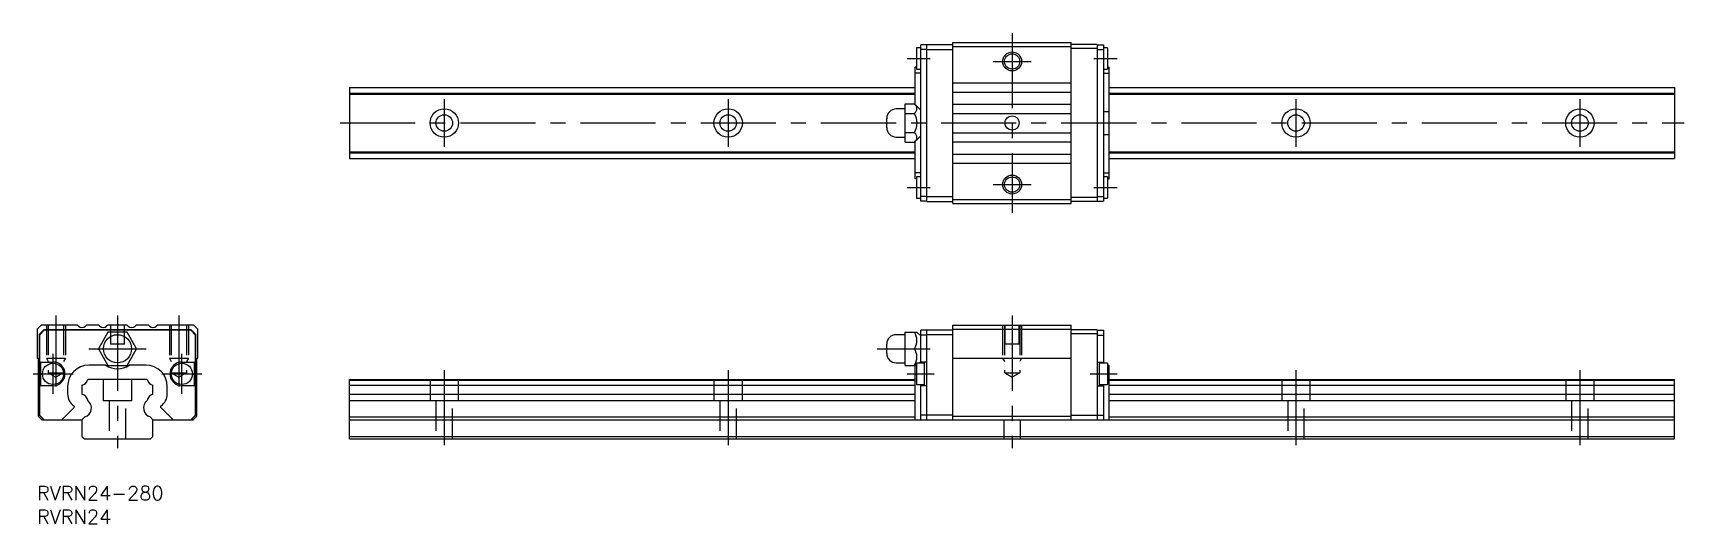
# Model space of a CAD drawing. Extents: x -1 to 348, y -8 to 96.
import ezdxf

# ---------------------------------------------------------------- set-up
doc = ezdxf.new("R2010")
doc.units = 0
doc.header["$LTSCALE"] = 0.5
doc.linetypes.add('CENTER', pattern=[50.8, 31.75, -6.35, 6.35, -6.35])
doc.linetypes.add('DASHED', pattern=[19.05, 12.7, -6.35])
for name, color, linetype in [('MSM_CENTER', 1, 'CENTER'), ('MSM_CONTINUOUS', 7, 'CONTINUOUS'), ('MSM_DASHED', 4, 'DASHED'), ('MSM_NARROW', 5, 'CONTINUOUS'), ('MSM_PART_NUMBER', 7, 'CONTINUOUS')]:
    doc.layers.add(name, color=color, linetype=linetype)
doc.styles.get("Standard").update_dxf_attribs({"font": 'txt.shx', "height": 2, "bigfont": 'bigfont.shx'})

# ---------------------------------------------------------------- blocks, each defined once
blk = doc.blocks.new('*U54')
at = {"layer": 'MSM_PART_NUMBER'}
blk.add_text('RVRN24-280', height=3, dxfattribs=at).set_placement((0, -3))
blk = doc.blocks.new('*U55')
at = {"layer": 'MSM_PART_NUMBER'}
blk.add_text('RVRN24', height=3, dxfattribs=at).set_placement((0, -8))

msp = doc.modelspace()

# ---------------------------------------------------------------- linework, layer by layer
at = {"layer": 'MSM_CENTER'}
for p, q in [((206.06, 95.68), (206.06, 57.68)), ((183.86, 90.28), (188.76, 90.28)), ((202.06, 89.68), (210.06, 89.68)), ((223.36, 90.28), (228.26, 90.28)), ((86.06, 81.68), (86.06, 71.68)), ((146.06, 81.68), (146.06, 71.68)), ((266.06, 81.68), (266.06, 71.68)), ((326.06, 81.68), (326.06, 71.68)), ((64.06, 76.68), (348.06, 76.68)), ((183.86, 63.08), (188.76, 63.08)), ((202.06, 63.68), (210.06, 63.68)), ((223.36, 63.08), (228.26, 63.08)), ((4, 36), (4, 21)), ((17, 36), (17, 8)), ((30, 36), (30, 21)), ((206.06, 36), (206.06, 8)), ((3.4, 19.45), (3.4, 27.95)), ((10.96, 29), (23.04, 29)), ((30.6, 19.45), (30.6, 27.95)), ((177.56, 29), (188.76, 29)), ((86.06, 24.5), (86.06, 8)), ((146.06, 24.5), (146.06, 8)), ((266.06, 24.5), (266.06, 8)), ((326.06, 24.5), (326.06, 8)), ((-0.85, 23.7), (7.65, 23.7)), ((26.35, 23.7), (34.85, 23.7)), ((183.86, 23.7), (189.56, 23.7)), ((222.56, 23.7), (228.26, 23.7))]:
    msp.add_line(p, q, dxfattribs=at)
at = {"layer": 'MSM_CONTINUOUS'}
for p, q in [((185.86, 92.53), (185.86, 88.03)), ((186.76, 92.53), (185.86, 92.53)), ((186.76, 60.18), (186.76, 93.18)), ((188.06, 93.18), (186.76, 93.18)), ((188.06, 92.18), (186.76, 92.18)), ((188.06, 60.13), (188.06, 93.23)), ((188.06, 93.23), (193.56, 93.23)), ((188.06, 92.23), (193.56, 92.23)), ((193.56, 59.68), (193.56, 93.68)), ((193.56, 93.68), (218.56, 93.68)), ((193.56, 92.83), (218.56, 92.83)), ((218.56, 59.68), (218.56, 93.68)), ((224.06, 93.23), (218.56, 93.23)), ((224.06, 92.38), (218.56, 92.38)), ((224.06, 93.23), (224.06, 60.13)), ((224.06, 93.18), (225.36, 93.18)), ((224.06, 92.18), (225.36, 92.18)), ((225.36, 93.18), (225.36, 60.18)), ((226.26, 92.53), (225.36, 92.53)), ((226.26, 92.53), (226.26, 88.03)), ((185.86, 88.46), (185.56, 88.46)), ((185.56, 80.58), (185.56, 88.46)), ((185.86, 88.03), (186.76, 88.03)), ((225.36, 88.03), (226.26, 88.03)), ((226.26, 88.46), (226.56, 88.46)), ((226.56, 64.89), (226.56, 88.46)), ((66.06, 84.18), (66.06, 69.18)), ((66.06, 84.18), (185.56, 84.18)), ((186.76, 87.21), (185.56, 87.21)), ((193.56, 85.13), (218.56, 85.13)), ((225.36, 87.21), (226.56, 87.21)), ((226.56, 84.18), (346.06, 84.18)), ((346.06, 84.18), (346.06, 69.18)), ((66.06, 83), (185.56, 83)), ((66.06, 82.78), (185.56, 82.78)), ((183.49, 80.71), (185.42, 80.71)), ((183.49, 72.64), (183.49, 80.71)), ((186.76, 79.38), (185.42, 80.71)), ((193.56, 83.22), (218.56, 83.22)), ((193.56, 80.63), (218.56, 80.63)), ((226.56, 83), (346.06, 83)), ((226.56, 82.78), (346.06, 82.78)), ((179.56, 75.71), (179.56, 77.65)), ((183.49, 79.65), (181.56, 79.65)), ((183.49, 78.69), (185.42, 78.69)), ((193.56, 78.72), (218.56, 78.72)), ((225.36, 79.13), (226.56, 79.13)), ((181.56, 73.71), (183.49, 73.71)), ((183.49, 74.66), (185.42, 74.66)), ((185.42, 72.64), (186.76, 73.98)), ((193.56, 74.63), (218.56, 74.63)), ((225.36, 74.22), (226.56, 74.22)), ((66.06, 70.58), (185.56, 70.58)), ((66.06, 70.35), (185.56, 70.35)), ((183.49, 72.64), (185.42, 72.64)), ((185.56, 64.89), (185.56, 72.78)), ((193.56, 72.72), (218.56, 72.72)), ((193.56, 70.13), (218.56, 70.13)), ((226.56, 70.58), (346.06, 70.58)), ((226.56, 70.35), (346.06, 70.35)), ((66.06, 69.18), (185.56, 69.18)), ((193.56, 68.22), (218.56, 68.22)), ((226.56, 69.18), (346.06, 69.18)), ((186.76, 66.15), (185.56, 66.15)), ((185.86, 64.89), (185.56, 64.89)), ((185.86, 65.33), (185.86, 60.83)), ((186.76, 65.33), (185.86, 65.33)), ((225.36, 66.15), (226.56, 66.15)), ((226.26, 65.33), (225.36, 65.33)), ((226.26, 65.33), (226.26, 60.83)), ((226.26, 64.89), (226.56, 64.89)), ((185.86, 60.83), (186.76, 60.83)), ((188.06, 61.18), (186.76, 61.18)), ((188.06, 60.18), (186.76, 60.18)), ((188.06, 61.13), (193.56, 61.13)), ((188.06, 60.13), (193.56, 60.13)), ((193.56, 60.53), (218.56, 60.53)), ((193.56, 59.68), (218.56, 59.68)), ((224.06, 60.98), (218.56, 60.98)), ((224.06, 60.13), (218.56, 60.13)), ((224.06, 61.18), (225.36, 61.18)), ((224.06, 60.18), (225.36, 60.18)), ((225.36, 60.83), (226.26, 60.83)), ((0.85, 34), (0, 33.15)), ((0, 33.15), (0, 27)), ((1.45, 33), (0.45, 32)), ((0.45, 32), (0.45, 15)), ((1.5, 32.9), (0.5, 31.9)), ((0.5, 31.9), (0.5, 26.2)), ((8.54, 34), (0.85, 34)), ((32.55, 33), (1.45, 33)), ((32.5, 32.9), (1.5, 32.9)), ((8.79, 33.75), (8.54, 34)), ((10.46, 34), (10.21, 33.75)), ((13.04, 34), (10.46, 34)), ((14.98, 32.5), (12.96, 29)), ((13.29, 33.75), (13.04, 34)), ((14.96, 34), (14.71, 33.75)), ((19.04, 34), (14.96, 34)), ((19.02, 32.5), (14.98, 32.5)), ((21.04, 29), (19.02, 32.5)), ((19.29, 33.75), (19.04, 34)), ((20.96, 34), (20.71, 33.75)), ((23.54, 34), (20.96, 34)), ((23.79, 33.75), (23.54, 34)), ((25.46, 34), (25.21, 33.75)), ((33.15, 34), (25.46, 34)), ((33.5, 31.9), (32.5, 32.9)), ((33.55, 32), (32.55, 33)), ((34, 33.15), (33.15, 34)), ((33.5, 26.2), (33.5, 31.9)), ((33.55, 15), (33.55, 32)), ((34, 27), (34, 33.15)), ((183.49, 31.97), (181.56, 31.97)), ((183.49, 25.5), (183.49, 32.5)), ((183.49, 32.5), (185.96, 32.5)), ((186.76, 31.7), (185.96, 32.5)), ((188.06, 32.9), (186.76, 32.9)), ((186.76, 25.95), (186.76, 32.9)), ((188.06, 31.9), (186.76, 31.9)), ((188.06, 14), (188.06, 33)), ((188.06, 33), (193.56, 33)), ((188.06, 32), (193.56, 32)), ((193.56, 34), (218.56, 34)), ((193.56, 14), (193.56, 34)), ((193.56, 33.15), (218.56, 33.15)), ((218.56, 14), (218.56, 34)), ((224.06, 33), (218.56, 33)), ((224.06, 32.15), (218.56, 32.15)), ((224.06, 33), (224.06, 14)), ((224.06, 32.9), (225.36, 32.9)), ((224.06, 31.9), (225.36, 31.9)), ((225.36, 32.9), (225.36, 25.95)), ((12.96, 29), (14.98, 25.5)), ((19.02, 25.5), (21.04, 29)), ((179.56, 28.03), (179.56, 29.97)), ((183.49, 29), (185.42, 29)), ((0, 27), (0.25, 27)), ((0.25, 27), (0.25, 14.75)), ((0.5, 26.2), (3.4, 26.2)), ((0.75, 26.2), (0.75, 21.2)), ((14.55, 25.53), (10.97, 25.53)), ((14.98, 25.5), (19.02, 25.5)), ((23.03, 25.53), (19.45, 25.53)), ((30.6, 26.2), (33.5, 26.2)), ((33.25, 21.2), (33.25, 26.2)), ((33.75, 14.75), (33.75, 27)), ((33.75, 27), (34, 27)), ((181.56, 26.03), (183.49, 26.03)), ((183.49, 25.5), (185.56, 25.5)), ((185.56, 14), (185.56, 25.53)), ((185.86, 25.53), (185.56, 25.53)), ((187.56, 25.95), (185.86, 25.95)), ((185.86, 25.95), (185.86, 21.45)), ((186.41, 25.95), (186.76, 26.3)), ((188.06, 26.2), (186.76, 26.2)), ((187.56, 21.2), (187.56, 26.2)), ((193.56, 27), (218.56, 27)), ((224.06, 26.2), (225.36, 26.2)), ((224.56, 21.2), (224.56, 26.2)), ((226.26, 25.95), (224.56, 25.95)), ((226.26, 25.95), (226.26, 21.45)), ((226.26, 25.53), (226.56, 25.53)), ((226.56, 14), (226.56, 25.53)), ((0.5, 21.2), (0.5, 15)), ((3.4, 21.2), (0.5, 21.2)), ((6.47, 21.03), (6.47, 19.47)), ((9.5, 21.29), (9.5, 19.42)), ((10.9, 22.5), (10.68, 22.37)), ((23.1, 22.5), (10.9, 22.5)), ((23.32, 22.37), (23.1, 22.5)), ((24.5, 19.42), (24.5, 21.29)), ((27.53, 19.47), (27.53, 21.03)), ((33.5, 21.2), (30.6, 21.2)), ((33.5, 15), (33.5, 21.2)), ((66.06, 10), (66.06, 22.5)), ((66.06, 22.5), (185.56, 22.5)), ((66.06, 22.37), (185.56, 22.37)), ((66.06, 21.29), (185.56, 21.29)), ((185.86, 21.45), (187.56, 21.45)), ((186.76, 14), (186.76, 21.45)), ((188.06, 21.2), (186.76, 21.2)), ((224.06, 21.2), (225.36, 21.2)), ((224.56, 21.45), (226.26, 21.45)), ((225.36, 21.45), (225.36, 14)), ((226.56, 22.5), (346.06, 22.5)), ((226.56, 22.37), (346.06, 22.37)), ((226.56, 21.29), (346.06, 21.29)), ((346.06, 10), (346.06, 22.5)), ((66.06, 19.42), (185.56, 19.42)), ((66.06, 18.07), (185.56, 18.07)), ((226.56, 19.42), (346.06, 19.42)), ((226.56, 18.07), (346.06, 18.07)), ((0.25, 14.75), (1, 14)), ((0.45, 15), (1.45, 14)), ((0.5, 15), (1.5, 14)), ((1, 14), (9.5, 14)), ((7.83, 16.62), (5.22, 14)), ((10.09, 14.59), (9.5, 14)), ((9.5, 14), (9.5, 10.5)), ((24.5, 14), (23.91, 14.59)), ((24.5, 14), (33, 14)), ((24.5, 10.5), (24.5, 14)), ((28.79, 14), (26.17, 16.62)), ((32.5, 14), (33.5, 15)), ((32.55, 14), (33.55, 15)), ((33, 14), (33.75, 14.75)), ((66.06, 14.59), (185.56, 14.59)), ((66.06, 14), (155.56, 14)), ((155.56, 14), (346.06, 14)), ((193.56, 15), (186.76, 15)), ((193.56, 14.75), (218.56, 14.75)), ((218.56, 15), (225.36, 15)), ((226.56, 14.59), (346.06, 14.59)), ((9.5, 10.5), (10, 10)), ((24, 10), (24.5, 10.5)), ((66.06, 10.5), (346.06, 10.5)), ((10, 10), (24, 10)), ((66.06, 10), (346.06, 10))]:
    msp.add_line(p, q, dxfattribs=at)
for centre, radius in [((206.06, 89.68), 1.62), ((86.06, 76.68), 3), ((86.06, 76.68), 1.75), ((146.06, 76.68), 3), ((146.06, 76.68), 1.75), ((206.06, 76.68), 1.5), ((266.06, 76.68), 3), ((266.06, 76.68), 1.75), ((326.06, 76.68), 3), ((326.06, 76.68), 1.75), ((206.06, 63.68), 1.62), ((17, 29), 2.97), ((3.4, 23.7), 2.25), ((30.6, 23.7), 2.25)]:
    msp.add_circle(centre, radius, dxfattribs=at)
for centre, radius, start, end in [((183.64, 78.89), 2.55, 33.451, 45.7464), ((184.97, 79.71), 0.99, 327.77, 36.2225), ((181.56, 77.65), 2, 90, 180), ((183.76, 80.42), 2.39, 313.9659, 328.8452), ((181.93, 76.68), 4.04, 330.0001, 29.9999), ((181.56, 75.71), 2, 180, 270), ((183.76, 72.94), 2.39, 31.1548, 46.0341), ((184.97, 73.65), 0.99, 323.7775, 32.23), ((183.64, 74.47), 2.55, 314.2536, 326.549), ((9.5, 34.46), 1, 225, 315), ((14, 34.46), 1, 225, 315), ((20, 34.46), 1, 225, 315), ((24.5, 34.46), 1, 225, 315), ((181.56, 29.97), 2, 90, 180), ((182.84, 30.75), 3.11, 325.854, 34.146), ((181.56, 28.03), 2, 180, 270), ((182.84, 27.25), 3.11, 325.854, 34.146), ((3.4, 23.7), 2.5, 270, 90), ((10.97, 21.03), 4.5, 90, 180), ((17, 29), 4.25, 234.733, 305.267), ((23.03, 21.03), 4.5, 0, 90), ((30.6, 23.7), 2.5, 90, 270), ((9.07, 22.93), 1.7, 284.6516, 340.7742), ((24.93, 22.93), 1.7, 199.2258, 255.3484), ((9.57, 19.47), 3.1, 180, 235.2563), ((9.07, 17.77), 1.7, 9.9879, 75.3484), ((9.5, 16.5), 2, 287.1144, 51.529), ((24.5, 16.5), 2, 128.471, 252.8856), ((24.93, 17.77), 1.7, 104.6516, 170.0121), ((24.43, 19.47), 3.1, 304.7437, 0), ((7.69, 16.76), 0.2, 314.9997, 55.2578), ((26.31, 16.76), 0.2, 124.7422, 225.0003)]:
    msp.add_arc(centre, radius, start, end, dxfattribs=at)
at = {"layer": 'MSM_DASHED'}
for p, q in [((2, 34), (2, 27)), ((2.38, 34), (2.38, 23.94)), ((5.62, 34), (5.62, 23.94)), ((6, 34), (6, 27)), ((15.5, 34), (15.5, 30)), ((18.5, 30), (18.5, 34)), ((28, 34), (28, 27)), ((28.38, 34), (28.38, 23.94)), ((31.62, 34), (31.62, 23.94)), ((32, 34), (32, 27)), ((204.06, 34), (204.06, 27)), ((204.43, 34), (204.43, 23.94)), ((204.56, 34), (204.56, 30)), ((207.56, 30), (207.56, 34)), ((207.68, 34), (207.68, 23.94)), ((208.06, 34), (208.06, 27)), ((18.5, 30), (15.5, 30)), ((207.56, 30), (204.56, 30)), ((2, 27), (6, 27)), ((2, 27), (2.38, 26.34)), ((6, 27), (5.62, 26.34)), ((28, 27), (32, 27)), ((28, 27), (28.38, 26.34)), ((32, 27), (31.62, 26.34)), ((204.06, 27), (208.06, 27)), ((204.06, 27), (204.43, 26.34)), ((208.06, 27), (207.68, 26.34)), ((2.38, 23.94), (5.62, 23.94)), ((2.38, 23.94), (4, 23)), ((5.62, 23.94), (4, 23)), ((14, 22.5), (14, 18)), ((20, 18), (20, 22.5)), ((28.38, 23.94), (31.62, 23.94)), ((28.38, 23.94), (30, 23)), ((31.62, 23.94), (30, 23)), ((83.06, 22.5), (83.06, 18)), ((89.06, 18), (89.06, 22.5)), ((143.06, 22.5), (143.06, 18)), ((149.06, 18), (149.06, 22.5)), ((204.43, 23.94), (207.68, 23.94)), ((204.43, 23.94), (206.06, 23)), ((207.68, 23.94), (206.06, 23)), ((263.06, 22.5), (263.06, 18)), ((269.06, 18), (269.06, 22.5)), ((323.06, 22.5), (323.06, 18)), ((329.06, 18), (329.06, 22.5)), ((20, 18), (14, 18)), ((15.25, 18), (15.25, 10)), ((18.75, 10), (18.75, 18)), ((89.06, 18), (83.06, 18)), ((84.31, 18), (84.31, 10)), ((87.81, 10), (87.81, 18)), ((149.06, 18), (143.06, 18)), ((144.31, 18), (144.31, 10)), ((147.81, 10), (147.81, 18)), ((269.06, 18), (263.06, 18)), ((264.31, 18), (264.31, 10)), ((267.81, 10), (267.81, 18)), ((329.06, 18), (323.06, 18)), ((324.31, 18), (324.31, 10)), ((327.81, 10), (327.81, 18)), ((204.31, 14), (204.31, 10)), ((207.81, 10), (207.81, 14))]:
    msp.add_line(p, q, dxfattribs=at)
at = {"layer": 'MSM_NARROW'}
for centre in [(206.06, 89.68), (206.06, 63.68)]:
    msp.add_circle(centre, 2, dxfattribs=at)

# ---------------------------------------------------------------- block references
at = {"layer": 'MSM_CONTINUOUS'}
for name in ['*U54', '*U55']:
    msp.add_blockref(name, (0, 0), dxfattribs=at)

doc.saveas('drawing.dxf')
